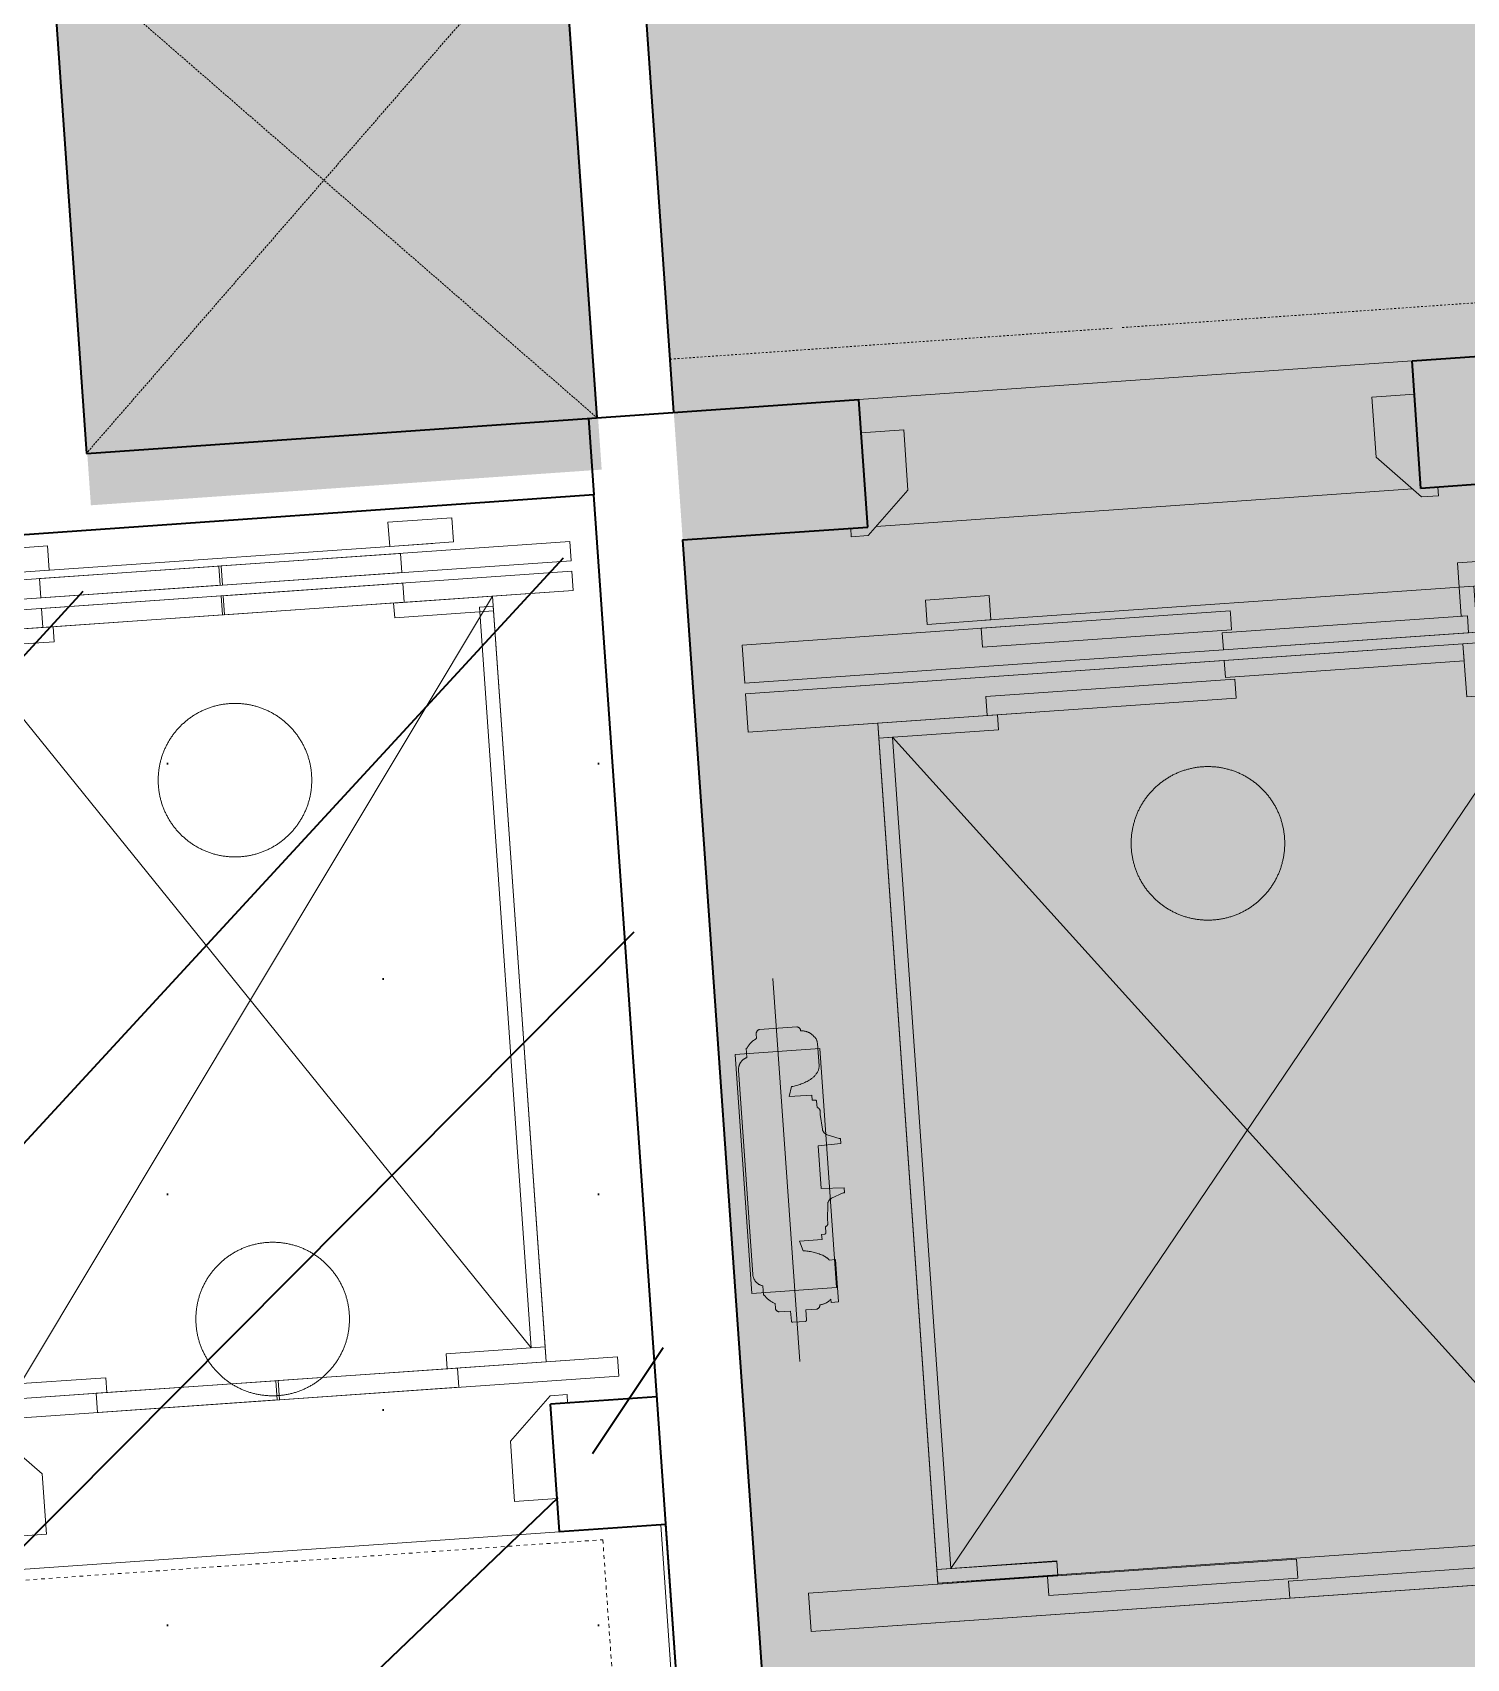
# Model space of a CAD drawing. Header units: millimetres. Extents: x 306 to 836129804, y -168137 to 818603917.
# Drawn here: x 834597578 to 834600940, y 818037832 to 818041644 of the extents above; entities that cross this region are included whole.
import ezdxf
from ezdxf.xclip import XClip

# ---------------------------------------------------------------- set-up
doc = ezdxf.new("R2010")
doc.units = ezdxf.units.MM
doc.header["$LTSCALE"] = 3
doc.header["$XCLIPFRAME"] = 0
for name, pattern in [('ACAD_ISO03W100', [30, 12, -18]), ('B0701', [2.34375, 1.5625, -0.78125]), ('Dash2', [6, 3, -3]), ('Dash4', [3, 1.5, -1.5])]:
    doc.linetypes.add(name, pattern=pattern)
for name, color, linetype in [('_ANCILIARY', 40, 'Continuous'), ('_ANCILIARY HATCH', 1, 'Continuous'), ('_SUBLEASE', 241, 'Continuous'), ('UAJ-90.5LAND', 251, 'Continuous')]:
    doc.layers.add(name, color=color, linetype=linetype)
for name, color, linetype, lineweight in [('A-AREA', 251, 'Continuous', 5), ('A-DETL', 251, 'Continuous', 13), ('A-DETL-GENF', 251, 'Continuous', 13), ('A-DETL-THIN', 251, 'Continuous', 13), ('A-DOOR', 251, 'Continuous', 5), ('A-FLOR', 251, 'Continuous', 13), ('Eva-New', 1, 'ACAD_ISO03W100', 18), ('Hatch (CARR)', 252, 'Continuous', 35), ('Hatch (LTC&CB)', 252, 'Continuous', 35), ('UAJ-21EXWA', 251, 'Continuous', 35), ('UAJ-23FLOR-y', 251, 'B0701', 9)]:
    doc.layers.add(name, color=color, linetype=linetype, lineweight=lineweight)
doc.layers.get('UAJ-90.5LAND').off()

# ---------------------------------------------------------------- blocks, each defined once
blk = doc.blocks.new('Lift Door - Lift Door-1300x2400mm-10530209-Plan_L000')
at = {"layer": 'A-DOOR', "lineweight": 18}
for p, q in [((-650.0000000000066, 170.0000000009712), (-690.0000000000097, 170.0000000009722)), ((-690.0000000000097, 170.0000000009722), (-690.0000000000098, 150.0000000009717)), ((-549.9786437626972, 69.97864376366162), (-650.0000000000066, 170.0000000009712)), ((649.9999999999914, 170.0000000009679), (549.9786437626811, 69.97864376365811)), ((689.9999999999944, 170.0000000009678), (649.9999999999914, 170.0000000009679)), ((689.9999999999944, 150.0000000009676), (689.9999999999944, 170.0000000009678)), ((-549.9786437626976, -71.42135623633799), (-549.9786437626972, 69.97864376366162)), ((549.9786437626811, 69.97864376365811), (549.9786437626807, -71.42135623634155)), ((-650.0000000000059, -71.4213562363377), (-549.9786437626976, -71.42135623633799)), ((549.9786437626807, -71.42135623634155), (649.9999999999892, -71.42135623634188))]:
    blk.add_line(p, q, dxfattribs=at)
blk = doc.blocks.new('Lift Door - Lift Door-1300x2100mm-17628162-Plan_L000')
at = {"layer": 'A-DOOR', "lineweight": 18}
for p, q in [((-650.0000000000066, 170.0000000009712), (-690.0000000000099, 170.0000000009722)), ((-690.0000000000099, 170.0000000009722), (-690.0000000000098, 150.0000000009717)), ((-549.9786437626973, 69.97864376366158), (-650.0000000000066, 170.0000000009712)), ((649.9999999999912, 170.0000000009679), (549.978643762681, 69.97864376365811)), ((689.9999999999944, 170.0000000009678), (649.9999999999912, 170.0000000009679)), ((689.9999999999944, 150.0000000009676), (689.9999999999944, 170.0000000009678)), ((-549.9786437626976, -71.42135623633801), (-549.9786437626973, 69.97864376366158)), ((549.978643762681, 69.97864376365811), (549.9786437626806, -71.42135623634155)), ((-650.0000000000061, -71.4213562363377), (-549.9786437626976, -71.42135623633801)), ((549.9786437626806, -71.42135623634155), (649.9999999999892, -71.42135623634188))]:
    blk.add_line(p, q, dxfattribs=at)
blk = doc.blocks.new('L32 LIFT - L32 LIFT-2953732-Plan_L000')
at = {"layer": 'A-DETL-GENF'}
for p, q in [((-294.6520984056468, 851.8784224740936), (-294.1385750430312, 853.7447168519354)), ((-294.1385750430312, 853.7447168519354), (-272.3985749142851, 853.7447168519354)), ((-288.5358503500592, 875.4184501907686), (-288.5358503500592, 676.4184568140529)), ((273.4641473816835, 875.4184501907686), (-288.5358503500592, 875.4184501907686)), ((-243.9556559502854, 875.4184562792099), (235.6839551289903, 875.4184562792099)), ((264.1268740040573, 853.7447101542466), (285.8668740135939, 853.7447101542466)), ((273.4641473816835, 676.4184568140529), (273.4641473816835, 875.4184501907686)), ((285.8668740135939, 853.7447101542466), (286.3803973314286, 851.8784153840519)), ((-335.9375172664173, 792.8684579507878), (-335.9375172664173, 819.6382874336988)), ((-326.346259563073, 827.9785474518882), (-315.348071015799, 827.9785474518882)), ((307.0763692489027, 827.978539733305), (318.0745554795621, 827.978539733305)), ((327.6703426658673, 819.6055685475488), (327.6703426658673, 732.0311356481064)), ((905.7708025086658, 821.9999896828166), (905.7708025086658, -822.0000097773038)), ((950.7707827850727, 821.9999896828166), (905.7708025086658, 821.9999896828166)), ((905.7707988046623, 821.9999904611146), (950.7708025086658, 821.9999904611146)), ((905.7707988046623, 632.500009791313), (905.7707988046623, 821.9999904611146)), ((950.7707827850727, -822.0000101979739), (950.7707827850727, 821.9999896828166)), ((950.7708025086658, 821.9999904611146), (950.7708025086658, -822.0000097773038)), ((975.7708010781542, 821.9999889622135), (975.7708010781542, -822.0000104979067)), ((1020.770780520096, 821.9999889622135), (975.7708010781542, 821.9999889622135)), ((1020.770780520096, -822.0000104979068), (1020.770780520096, 821.9999889622134)), ((-939.2292189775442, 800.000010569611), (-894.2291999010424, 800.000010569611)), ((-939.2292189775442, -799.9999904471055), (-939.2292189775442, 800.0000105696113)), ((-939.2292189775442, 800.000010569611), (-894.2291999010424, 800.000010569611)), ((-939.2292189775442, -799.9999904471055), (-939.2292189775442, 800.000010569611)), ((-894.2291999010424, 800.000010569611), (-894.2291999010424, -799.9999902086868)), ((-894.2292000202516, 800.000010569611), (-894.2292000202516, 632.500009791313)), ((-457.5358514268439, 775.9184587223903), (442.4641484539467, 775.9184587223903)), ((-362.4377541704401, 760.1284581201232), (-362.4377541704401, 789.868458105989)), ((-359.4377536348259, 792.8684579507878), (-335.9375172664173, 792.8684579507878)), ((-335.9271936386144, 757.128457778448), (-359.4377540872227, 757.128457778448)), ((-335.9271936386144, 731.9267562565219), (-335.9271936386144, 757.128457778448)), ((-174.095852064811, 761.0912761283736), (-197.1467508960781, 754.1203591800387)), ((-174.095852064811, 707.8484557167018), (-174.095852064811, 761.0912761283736)), ((165.8241482926262, 761.0912721694541), (165.8241482926262, 707.8484517873356)), ((188.8750475953997, 754.1203544296023), (165.8241482926262, 761.0912721694541)), ((-322.388607652057, 696.9184574586135), (-314.6419249174228, 696.9184574586135)), ((-322.388607652057, 679.4184562648804), (-322.388607652057, 696.9184574586135)), ((-222.8886074758465, 694.1059510196718), (-222.8886074758465, 679.4184562648804)), ((-161.6961660506934, 707.8484557167018), (-174.095852064811, 707.8484557167018)), ((-161.6961660506934, 700.8484556211633), (-161.6961660506934, 707.8484557167018)), ((-143.9939692502139, 697.8484555043229), (-158.6961660866855, 697.8484555043229)), ((-127.1358525822497, 691.3484553020705), (-136.1358525822477, 691.3484553020705)), ((-92.87561420375971, 688.8016787155406), (-127.1358525822467, 691.3484553020704)), ((-54.59958756588168, 701.3484532209707), (-56.13585310413106, 647.8484544502609)), ((46.32788311816977, 701.3484532209707), (-54.59958756588168, 701.3484532209707)), ((47.86414689586886, 647.8484529393623), (46.32788311816977, 701.3484532209707)), ((118.8641477753801, 691.3484521235448), (84.60390909736486, 688.8016767054711)), ((127.8641476377173, 691.3484521235448), (118.8641477753801, 691.3484521235448)), ((150.4244612930705, 697.8484519720907), (135.7222644801022, 697.8484519720907)), ((153.424461436547, 707.8484517873356), (153.424461436547, 700.8484519123767)), ((165.8241482926262, 707.8484517873356), (153.424461436547, 707.8484517873356)), ((285.1076368623054, 686.4050834710683), (232.8458896212854, 686.4050834710683)), ((-222.8886074758465, 679.4184562648804), (-322.388607652057, 679.4184562648804)), ((-288.5358503500592, 676.4184568140529), (273.4641473816835, 676.4184568140529)), ((-68.2283369466954, 650.8133901364911), (-78.6034334093777, 678.7581549942827)), ((-68.13585298492171, 647.8484544502609), (-68.2283369466954, 650.8133901364911)), ((59.95663104799419, 650.813388598615), (59.86414701507815, 647.8484529393623)), ((70.33172841961785, 678.7581532074547), (59.95663104799419, 650.813388598615)), ((-894.2292046999702, 632.500010148941), (-859.2292017913842, 632.500010148941)), ((-894.2292046999702, 400.0000096098253), (-894.2292046999702, 632.500010148941)), ((-894.2292000202516, 632.500009791313), (905.7707988046623, 632.500009791313)), ((905.7708025086658, 632.499992846747), (-859.2292141786163, -599.9999893090957)), ((-859.2292017913842, 632.500010148941), (-859.2292017913842, 600.0000092280743)), ((-859.2292017913842, 632.499990629841), (-859.2292017913842, 400.0000096098253)), ((881.7707984147497, 632.499990629841), (-859.2292017913843, 632.499990629841)), ((-56.13585310413106, 647.8484544502609), (-68.13585298492171, 647.8484544502609)), ((59.86414701507815, 647.8484529393623), (47.86414689586886, 647.8484529393623)), ((905.7707960152858, 632.4999904611144), (870.770798685453, 632.4999904611144)), ((870.770798685453, 632.4999904611144), (870.770798685453, 399.9999907618115)), ((881.7707984147497, 600.0000093714067), (881.7707984147497, 632.499990629841)), ((905.7707960152858, 399.9999907618115), (905.7707960152858, 632.4999904611144)), ((-859.2292017913842, 600.0000093714067), (881.7707984147496, 600.0000093714067)), ((905.7708025086658, -632.5000229632202), (-859.2292019966432, 600.0000093714067)), ((1038.770797814883, 549.9999880624146), (1038.770797814883, 399.9999887462617)), ((1095.770796015286, 549.9999880624146), (1038.770797814883, 549.9999880624146)), ((1095.770796015286, 399.9999887462617), (1095.770796015286, 549.9999880624146)), ((-939.2292094689045, 424.5000105696109), (-894.2292044060358, 424.5000105696109)), ((-939.2292094689045, 2.500009910522305), (-939.2292094689045, 424.5000105696109)), ((-894.2292044060358, 424.5000105696109), (-894.2292044060358, 2.500009910522305)), ((905.7707963092198, 424.4999896828168), (905.7707963092198, 2.499990222695881)), ((950.7707912463512, 424.4999896828168), (905.7707963092198, 424.4999896828168)), ((950.7707912463512, 2.499990222695881), (950.7707912463512, 424.4999896828168)), ((975.7707964284292, 424.4999888430044), (975.7707964284292, 2.499989382883693)), ((1020.770791246351, 424.4999888430044), (975.7707964284292, 424.4999888430044)), ((1020.770791246351, 2.499989382883693), (1020.770791246351, 424.4999888430044)), ((-859.2292017913842, 400.0000096098253), (-894.2292046999702, 400.0000096098253)), ((870.770798685453, 399.9999907618115), (905.7707960152858, 399.9999907618115)), ((1038.770785443124, -501.0829453948971), (1038.770785443124, 398.9170543666841)), ((1038.770797814883, 399.9999887462617), (1095.770796015286, 399.9999887462617)), ((-894.2292044060358, 2.500009910522305), (-939.2292094689045, 2.500009910522305)), ((905.7707963092198, 2.499990222695881), (950.7707912463512, 2.499990222695881)), ((975.7707964284292, 2.499989382883693), (1020.770791246351, 2.499989382883693)), ((-939.2292147109692, -2.499989549598262), (-894.229209409682, -2.499989549598262)), ((-939.2292147109692, -424.4999899702682), (-939.2292147109692, -2.499989549598262)), ((-894.229209409682, -2.499989549598262), (-894.229209409682, -424.4999899702682)), ((905.7707913055738, -2.500010197973986), (905.7707913055738, -424.5000097773038)), ((950.7707862427051, -2.500010197973986), (905.7707913055738, -2.500010197973986)), ((950.7707862427051, -424.5000097773038), (950.7707862427051, -2.500010197973986)), ((975.7707911863645, -2.500011037786444), (975.7707911863645, -424.5000106171163)), ((1020.770786123496, -2.500011037786444), (975.7707911863645, -2.500011037786444)), ((1020.770786123496, -424.5000106171163), (1020.770786123496, -2.500011037786444)), ((-894.2292170872023, -399.9999899702682), (-859.2292141786164, -399.9999899702682)), ((-894.2292170872023, -632.4999903901744), (-894.2292170872023, -399.9999899702682)), ((-859.2292141786164, -399.9999899702682), (-859.2292141786164, -632.4999903901744)), ((905.770783508844, -400.0000096580945), (870.7707865366392, -400.0000096580945)), ((870.7707865366392, -400.0000096580945), (870.7707865366392, -632.5000092381885)), ((905.770783508844, -632.5000092381885), (905.770783508844, -400.0000096580945)), ((1038.770786536639, -400.0000121760038), (1038.770786536639, -550.0000113729474)), ((1095.770784617833, -400.0000121760038), (1038.770786536639, -400.0000121760038)), ((1095.770784617833, -550.0000113729474), (1095.770784617833, -400.0000121760038)), ((-894.229209409682, -424.4999899702682), (-939.2292147109692, -424.4999899702682)), ((905.7707913055738, -424.5000097773038), (950.7707862427051, -424.5000097773038)), ((975.7707911863645, -424.5000106171163), (1020.770786123496, -424.5000106171163)), ((1038.770786536639, -550.0000113729474), (1095.770784617833, -550.0000113729474)), ((-859.2292165780802, -600.0000094893683), (-859.2292165780802, -632.4999907478024)), ((881.7707836280534, -600.0000094893683), (-859.2292165780801, -600.0000094893683)), ((881.7707836280534, -632.4999907478024), (881.7707836280534, -600.0000094893683)), ((-859.2292141786164, -632.4999903901744), (-894.2292170872023, -632.4999903901744)), ((-894.2292170872023, -632.5000096580945), (-894.2292170872023, -799.9999904471055)), ((905.7707827850727, -632.5000096580945), (-894.2292170872022, -632.5000096580945)), ((-859.2292165780802, -632.4999907478024), (881.7707836280532, -632.4999907478024)), ((870.7707865366392, -632.5000092381885), (905.770783508844, -632.5000092381885)), ((905.7707827850727, -822.0000101979739), (905.7707827850727, -632.5000096580945)), ((-894.2291999010424, -799.9999902086868), (-939.2292189775442, -799.9999902086868)), ((-894.2292170872023, -799.9999904471055), (-939.2292189775442, -799.9999904471055)), ((950.7707827850727, -822.0000101979739), (905.7707827850727, -822.0000101979739)), ((905.7708025086658, -822.0000097773038), (950.7708025086658, -822.0000097773038)), ((975.7708010781542, -822.0000104979068), (1020.770780520096, -822.0000104979068))]:
    blk.add_line(p, q, dxfattribs=at)
for centre, radius, start, end in [((-267.1843949333429, 807.1821850799853), 52.46168479216894, 121.5724609253754, 156.64602827801), ((-243.955655839356, 845.9184564151643), 29.49999986404568, 89.99999914658335, 164.615401506832), ((235.6839547227633, 845.9184509178605), 29.49999984537857, 15.3845968506126, 89.99999921101347), ((258.9126929150231, 807.182178896686), 52.4616845139534, 23.35397032558617, 58.42753767765797), ((-326.3462595292489, 818.2934679819753), 9.68507946991287, 89.99999918938825, 172.0184180322979), ((318.0745554778149, 818.2934603753548), 9.685079226001648, 7.786219468258115, 89.99999998966364), ((-359.4377536348259, 789.8684581296015), 2.999999821186203, 90.00000045096719, 180.0000004509672), ((-359.4377539915681, 760.1284581201232), 3.000000178872132, 180.0000000000005, 269.9999981731293), ((-326.3462583139646, 733.3432598823971), 9.685081528683178, 188.4100321370313, 269.9610882427844), ((-320.2962529210057, 766.5555584026886), 123.7757408731398, 332.2251066223681, 354.234019839244), ((312.0245492745884, 766.5555505186137), 123.7757402143277, 185.765978733612, 207.7748919452193), ((318.074554394389, 733.3432520347118), 9.685081412308291, 269.961042226047, 352.2137332526287), ((-280.6108273760767, 726.6054222783439), 45.83685820768749, 183.6865764750436, 210.9545680374276), ((-275.6676161790173, 735.9142513541318), 55.13319054547908, 216.617626038299, 225.0157883714891), ((-258.8293189612451, 735.9142508206638), 55.13319031514766, 310.6841641646194, 330.6322362177497), ((-158.6961661102396, 700.8484556211633), 2.999999940453529, 180.0000000000002, 270.0000004498499), ((-136.1358524635293, 699.3484553446882), 7.999999934641662, 190.806921800272, 269.9999991497419), ((-94.13585264672909, 671.848454696644), 17.00000016376563, 23.98220885528448, 85.74866809377528), ((85.86414741504439, 671.8484528914081), 16.9999999502077, 94.25133153629461, 156.0177907566212), ((127.8641476101994, 699.3484522023044), 8.000000078759937, 269.9999986216977, 349.1930759711573), ((150.4244612930705, 700.8484519123767), 2.99999994028596, 270.0000004488813, 0), ((250.5576156147043, 735.9142450185028), 55.13319085291153, 209.3677623194163, 238.4366949103344), ((233.2866535354307, 714.147087251602), 27.74550435293312, 245.3135467173506, 269.0897633707959), ((284.6668734945375, 714.1470860692269), 27.74550378894933, 270.9102355192703, 294.6864521724332), ((267.3959121584315, 735.914245146747), 55.13319095633788, 301.563303234148, 323.3824463286178), ((272.3372629822233, 726.5767971816188), 45.82374767061253, 329.077402206909, 356.3482225906878)]:
    blk.add_arc(centre, radius, start, end, dxfattribs=at)
blk = doc.blocks.new('L30-31 LIFT - L30-31 LIFT-2947187-Plan_L000')
at = {"layer": 'A-DETL-GENF'}
for p, q in [((-0.9999733003632827, 2394.000028457391), (-0.9999733003632827, 2304.000030150995)), ((150.0000252637806, 2394.000028457391), (-0.9999732920486905, 2394.000028457391)), ((-0.9999732920486905, 2394.000028457391), (-0.9999732920486905, 2304.000030150995)), ((150.0000252637806, 2394.000028330159), (-0.9999732920486905, 2394.000028330159)), ((150.0000264279611, 2394.000028567998), (711.0000267643677, 2394.000028567998)), ((150.0000264279611, 2354.000021712813), (150.0000264279611, 2394.000028567998)), ((150.0000252554664, 2269.000030981814), (150.0000252554664, 2394.000028457391)), ((150.0000252637806, 2269.000030981814), (150.0000252637806, 2394.000028457391)), ((1835.999991868939, 2394.000008065093), (150.000026850534, 2394.000008065093)), ((239.0000268962631, 2394.000027582841), (1835.99999295383, 2394.000027582841)), ((711.0000267643677, 2394.000028567998), (711.0000267643677, 2354.000021712813)), ((1835.99999295383, 2394.000027582841), (1835.99999295383, 2304.000008343959)), ((1835.999991868939, 2304.000008343959), (1835.999991868939, 2394.000008065093)), ((711.0000267643677, 2354.000021712813), (150.0000264279611, 2354.000021712813)), ((689.0000257085276, 2348.400022273971), (1274.500026283413, 2348.400022273971)), ((689.0000257085276, 2304.000015173488), (689.0000257085276, 2348.400022273971)), ((1274.500026283413, 2348.400022273971), (1274.500026283413, 2304.000015173488)), ((-63.49997440963464, 2304.000030261602), (-63.49997440963464, 2269.000030481872)), ((-0.9999732920486905, 2304.000030261602), (-63.49997452024058, 2304.000030261602)), ((-63.49997452024058, 2304.000030261602), (-63.49997452024058, 2269.000030481872)), ((-0.9999732920486905, 2304.000030150995), (-63.49997452024058, 2304.000030150995)), ((-33.49999851138997, 2301.500030675714), (1531.500025808683, 2301.500030675714)), ((-33.49999851138997, 189.9999779510576), (-33.49999851138997, 2301.500030675714)), ((1274.500026283413, 2304.000015173488), (689.0000257085276, 2304.000015173488)), ((1161.000025678926, 2304.000008343959), (1835.999991868939, 2304.000008343959)), ((1835.99999295383, 2304.000008343959), (1161.000025678926, 2304.000008343959)), ((1531.50002530874, 2304.000012228241), (1250.00002574128, 2304.000012228241)), ((1250.00002574128, 2304.000012228241), (1250.00002574128, 2269.000015441074)), ((1250.000025482371, 2270.250015793757), (1250.000025482371, 2302.7500156639)), ((1250.000025482371, 2302.7500156639), (1531.500025808683, 2301.500012142411)), ((1531.50002530874, 2269.000015441074), (1531.50002530874, 2304.000012228241)), ((1531.500025808683, 2301.500030675714), (1531.500025808683, 279.9999818966062)), ((1531.500025808683, 2301.500012142411), (1531.500025808683, 2269.000012155077)), ((-63.49997464040804, 2269.000030981814), (150.0000252637806, 2269.000030981814)), ((-63.49997464040804, 2269.000030981814), (150.0000252637806, 2269.000030981814)), ((-63.49997464040804, 2269.000030481872), (-63.49997464040804, 315.0000007798797)), ((-30.99999721218774, 2269.000030481872), (-63.49997464040804, 2269.000030481872)), ((-30.99999721218774, 315.0000007798798), (-30.99999721218774, 2269.000030481872)), ((-30.99999682723792, 315.0000007798798), (1499.000025249919, 2269.000012163391)), ((-30.99997515513911, 2269.000030981814), (1499.000002872898, 314.9999823341651)), ((1531.500025808683, 2269.000012155077), (1250.000025482371, 2270.250015793757)), ((1250.00002574128, 2269.000015441074), (1531.50002530874, 2269.000015441074)), ((1499.000025448639, 2269.000012163391), (1499.000025448639, 314.9999852474521)), ((1531.500002970837, 2269.000012163391), (1499.000025249919, 2269.000012163391)), ((1531.500002970837, 314.9999823341649), (1531.500002970837, 2269.000012163391)), ((1818.250100640452, 1760.499949106974), (1818.250100640452, 860.4999489392793)), ((1770.373547426439, 1640.857500621986), (1795.575249115165, 1640.857500621986)), ((1795.575249115165, 1640.857500621986), (1795.575249115165, 1664.36806110412)), ((1798.575249224755, 1667.368061134162), (1828.315249136213, 1667.368061134162)), ((1831.31524917451, 1664.36806080875), (1831.31524917451, 1640.867824336991)), ((1831.31524917451, 1640.867824336991), (1858.08507777178, 1640.867824336991)), ((1717.865247464496, 1627.318914853951), (1735.365248567102, 1627.318914853951)), ((1717.865247464496, 1527.818914618666), (1717.865247464496, 1627.318914853951)), ((1735.365248567102, 1627.318914853951), (1735.365248567102, 1619.57223216237)), ((1866.425338672049, 1631.276566533738), (1866.425338672049, 1620.278377901741)), ((1720.295248641104, 1593.466157329994), (1720.295248641104, 1031.466159507733)), ((1919.295241637751, 1593.466157329994), (1720.295248641104, 1593.466157329994)), ((1890.325213674298, 1599.582405532896), (1892.191508019957, 1599.068882148765)), ((1892.191508019957, 1599.068882148765), (1892.191508019957, 1577.32888191552)), ((1919.295241637751, 1031.466159507733), (1919.295241637751, 1593.466157329994)), ((1732.552742328318, 1527.818914618666), (1717.865247464496, 1527.818914618666)), ((1913.865247754897, 1548.885962729958), (1913.865247754897, 1069.24635228351)), ((1799.538067214614, 1479.02615910623), (1792.567150380989, 1502.077058194199)), ((1736.29524676648, 1448.92427631305), (1736.29524676648, 1463.62647317308)), ((1739.295247031292, 1466.626473091813), (1746.295246891591, 1466.626473091813)), ((1746.295246891591, 1479.02615910623), (1799.538067214614, 1479.02615910623)), ((1746.295246891591, 1466.626473091813), (1746.295246891591, 1479.02615910623)), ((1727.248470021397, 1397.805921361266), (1729.79524637228, 1432.066159777558)), ((1729.79524637228, 1432.066159777556), (1729.79524637228, 1441.066159449492)), ((1686.295245744213, 1373.066159886471), (1689.260181373189, 1373.158644052754)), ((1686.295245744213, 1361.06615979148), (1686.295245744213, 1373.066159886471)), ((1689.260181373189, 1373.158644052754), (1717.204946384069, 1383.533740761099)), ((1739.79524445292, 1359.529894935746), (1686.295245744213, 1361.06615979148)), ((1739.79524445292, 1258.602424350653), (1739.79524445292, 1359.529894935746)), ((1686.295244178548, 1257.066160063201), (1739.79524445292, 1258.602424350653)), ((1686.295244178548, 1245.066160070503), (1686.295244178548, 1257.066160063201)), ((1689.260179858982, 1244.97367617155), (1686.295244178548, 1245.066160070503)), ((1717.204944557611, 1234.598578713671), (1689.260179858982, 1244.97367617155)), ((1729.795243659759, 1186.06615941036), (1727.248467812708, 1220.326397944109)), ((1729.795243659759, 1177.066159258607), (1729.795243659759, 1186.06615941036)), ((1736.295243226019, 1154.505845737912), (1736.295243226019, 1169.208042586244)), ((1746.295242921301, 1151.505845784127), (1739.295243255894, 1151.505845784127)), ((1746.295242921301, 1139.106158820632), (1746.295242921301, 1151.505845784127)), ((1799.538063318753, 1139.106158820632), (1746.295242921301, 1139.106158820632)), ((1792.567145814286, 1116.055259386094), (1799.538063318753, 1139.106158820632)), ((1724.85187475664, 1019.822670255836), (1724.85187475664, 1072.084377095166)), ((1720.295248641104, 1031.466159507733), (1919.295241637751, 1031.466159507733)), ((1892.191501337209, 1040.803433165108), (1892.191501337209, 1019.063433090164)), ((1866.425331005623, 997.8539375757999), (1866.425331005623, 986.8557513923065)), ((1892.191501337209, 1019.063433090164), (1890.325206922849, 1018.549909625548)), ((1858.052359757382, 977.2599642969799), (1770.477927316786, 977.2599642969799)), ((-63.49999755752583, 315.0000007798798), (-30.99999721218774, 315.0000007798798)), ((-63.49999755752583, 280.0000000488844), (-63.49999755752583, 315.0000007798798)), ((-63.49999732675452, 315.0000007798798), (150.0000030614242, 315.0000007798798)), ((150.0000030614242, 315.0000007798798), (150.0000030614242, 189.9999982161229)), ((1250.000002610018, 314.9999852474521), (1531.50000297915, 314.9999852474521)), ((1250.000002610018, 279.999984969083), (1250.000002610018, 314.9999852474521)), ((1499.000002872898, 314.9999823341649), (1531.500002970837, 314.9999823341649)), ((1531.50000297915, 314.9999852474521), (1531.50000297915, 279.9999818966062)), ((-0.9999986346620151, 280.0000000488844), (-63.49999755752583, 280.0000000488844)), ((-0.9999986346620151, 189.9999982161229), (-0.9999986346620151, 280.0000000488844)), ((689.0000025606382, 279.999984969083), (689.0000025606382, 235.599991635272)), ((1274.50000213988, 279.999984969083), (689.0000025606382, 279.999984969083)), ((1835.999967730137, 279.9999779017166), (1161.000002531035, 279.9999779017166)), ((1531.50000297915, 279.9999818966062), (1250.000002610018, 279.9999818966062)), ((1274.50000213988, 235.599991635272), (1274.50000213988, 279.999984969083)), ((1531.500025808683, 279.9999818966062), (1835.999968712736, 279.9999818966062)), ((1835.999967730137, 189.9999970954218), (1835.999967730137, 279.9999779017166)), ((1835.999968712736, 279.9999818966062), (1835.999968712736, 189.9999779510576)), ((150.0000020244752, 229.9999917067302), (150.0000020244752, 189.9999982078097)), ((711.0000014134426, 229.9999917067302), (150.0000020244752, 229.9999917067302)), ((689.0000025606382, 235.599991635272), (1274.50000213988, 235.599991635272)), ((711.0000014134426, 189.9999982078097), (711.0000014134426, 229.9999917067302)), ((1835.999968712736, 189.9999779510576), (-33.4999985113901, 189.9999779510576)), ((150.0000030614242, 189.9999982161229), (-0.9999986346620151, 189.9999982161229)), ((114.9999999266502, 164.9999987087394), (1835.999967280061, 164.9999987087394)), ((114.9999999266502, 56.99998505636307), (114.9999999266502, 164.9999987087394)), ((115.0000013248123, 164.9999984338369), (115.0000013248123, 56.99999870541746)), ((135.0000008338029, 164.9999984338369), (115.0000013248123, 164.9999984338369)), ((135.0000008338029, 124.999998352062), (135.0000008338029, 164.9999984338369)), ((135.000001256376, 164.9999916131446), (135.000001256376, 124.9999984434771)), ((711.0000007703165, 164.9999916131446), (135.000001256376, 164.9999916131446)), ((150.0000020244752, 189.9999982078097), (711.0000014134426, 189.9999982078097)), ((239.0000014430461, 189.9999970954218), (1835.999967730137, 189.9999970954218)), ((711.0000007703165, 124.9999984434771), (711.0000007703165, 164.9999916131446)), ((1835.999967280061, 164.9999987087394), (1835.999967280061, 74.99997801609193)), ((135.0000008338029, 124.9999984434771), (711.0000007703165, 124.9999984434771)), ((149.9999992780427, 124.999998352062), (135.0000008338029, 124.999998352062)), ((149.9999992780427, 56.99999870541746), (149.9999992780427, 124.999998352062)), ((689.0000007579466, 119.399984748843), (689.0000007579466, 93.59999183710029)), ((1274.500000218271, 119.399984748843), (689.0000007579466, 119.399984748843)), ((1274.500000218271, 74.99999178841604), (1274.500000218271, 119.399984748843)), ((689.0000007579466, 93.59999183710029), (689.0000007579466, 80.99999172114889)), ((689.0000007579466, 80.99999172114889), (689.0000007579466, 74.99999178841604)), ((0, 56.99999870541746), (0, -5.075939668586216e-14)), ((115.0000013248123, 56.99999870541746), (0, 56.99999870541746)), ((149.9999992780427, 56.99999870541746), (115.0000013248123, 56.99999870541746)), ((115.0000013248123, 56.99999870541746), (149.9999992780427, 56.99999870541746)), ((1264.00000013477, 56.99998505636307), (114.9999999266502, 56.99998505636307)), ((149.9999992780427, -5.075939668586216e-14), (149.9999992780427, 56.99999870541746)), ((689.0000007579466, 74.99999178841604), (1274.500000218271, 74.99999178841604)), ((1835.999967280061, 74.99997801609193), (1161.000000234679, 74.99997801609193)), ((1249.999999889787, 56.99998347025936), (1249.999999889787, -1.477486106606918e-05)), ((1399.999999176142, 56.99998347025936), (1249.999999889787, 56.99998347025936)), ((1399.999999176142, -1.477486106606918e-05), (1399.999999176142, 56.99998347025936)), ((0, -5.075939668586216e-14), (149.9999992780427, -5.075939668586216e-14)), ((1249.999999889787, -1.477486106606918e-05), (1399.999999176142, -1.477486106606918e-05))]:
    blk.add_line(p, q, dxfattribs=at)
for centre, radius, start, end in [((1771.790050984136, 1631.276565220935), 9.68508159429109, 98.41003167193453, 179.9610865531803), ((1798.575249224755, 1664.36806110412), 3.000000030041065, 90, 180), ((1828.315249136213, 1664.36806080875), 3.000000038296548, 0, 90), ((1856.740259268368, 1631.276566533738), 9.685079403680371, 0, 82.0184236423372), ((1774.361042140577, 1580.59792241552), 55.13319088052557, 126.6176256811423, 135.015787237798), ((1765.052214105478, 1585.541134341982), 45.83685848478072, 93.68657744328215, 120.9545692358051), ((1845.628976545078, 1572.114702077346), 52.46168455771826, 31.57246106125502, 66.64602816004256), ((1884.365247719534, 1548.885962729958), 29.50000003536273, 0, 74.61540110750896), ((1774.361042471272, 1563.759626229552), 55.13319065626636, 220.6841640318458, 240.6322360849869), ((1805.002349009224, 1625.226559647166), 123.7757402443548, 242.2251068695353, 264.2340200864073), ((1737.795246680019, 1441.066159449492), 8.000000023871735, 100.806922211814, 180), ((1739.295247031292, 1463.626473252621), 2.999999839192016, 90, 180.0000015191121), ((1710.295246251276, 1399.066159799899), 16.99999991535351, 293.9822086196525, 355.7486680461906), ((1710.295243858643, 1219.066159745437), 17.00000008100218, 4.251331101325815, 66.01778954020236), ((1737.795243578043, 1177.066159258607), 7.999999918283477, 180, 259.1930744467188), ((1739.295243255894, 1154.505845737912), 3.0000000298744, 180, 269.9999999999996), ((1805.002341901814, 992.9057575883577), 123.7757403321259, 95.7659787274162, 117.7748919390312), ((1752.593878440768, 1071.643652876984), 27.74550425288136, 155.3135453724383, 179.0898453519009), ((1774.361036485889, 1054.372691761915), 55.13319056391758, 119.3677626401643, 148.436695231065), ((1884.365242015156, 1069.246352665183), 29.50000007904692, 285.3845968983026, 359.9999992587037), ((1752.593877837043, 1020.263433923549), 27.74550427589705, 180.910236122772, 204.6864527758727), ((1774.361036253775, 1037.53439441177), 55.13319046792215, 211.5633030837107, 233.3824461781817), ((1765.023588265185, 1032.593044085068), 45.82374758462021, 239.0774024319646, 266.3482228157461), ((1845.628970092952, 1046.017614397454), 52.46168499191372, 293.3539701906645, 328.4275375427366), ((1771.790043515701, 986.8557528083718), 9.68508162458209, 179.9610425884602, 262.2137345450254), ((1856.74025162438, 986.8557513923065), 9.685079128821144, 277.7862193128557, 0)]:
    blk.add_arc(centre, radius, start, end, dxfattribs=at)
blk = doc.blocks.new('p32 uns')
at = {"layer": 'A-AREA', "linetype": 'Dash4'}
for p, q in [((476513.2424114943, -270111.5422613621), (478682.589646101, -269959.8467252254)), ((475452.9266015291, -270185.6867655516), (476494.3090296984, -270112.866212368))]:
    blk.add_line(p, q, dxfattribs=at)
at = {"layer": 'A-DETL', "linetype": 'Dash2'}
blk.add_lwpolyline([(473903.9360101223, -274554.7650465965), (473799.301299572, -273058.4189711809), (475295.6473748684, -272953.7842606306), (475400.2820855379, -274450.1303360462)], close=True, dxfattribs=at)
at = {"layer": 'A-DETL-THIN'}
for centre, radius in [((474433.3428936005, -271172.8345023394), 180), ((476714.0593384504, -271320.9971833229), 180), ((474521.696262002, -272436.3465368748), 180.0000000001164)]:
    blk.add_circle(centre, radius, dxfattribs=at)
at = {"layer": 'A-FLOR', "lineweight": 5}
for p, q in [((477192.419788003, -270189.3547898531), (475895.5865226984, -270280.0382057428)), ((475936.46474576, -270577.9122914076), (477193.3954491615, -270490.0191344023)), ((473897.2759045362, -273026.1226315498), (475194.10916996, -272935.4392156601)), ((475431.4302836657, -272918.8441067934), (475661.2778646946, -276205.8176524639))]:
    blk.add_line(p, q, dxfattribs=at)
at = {"layer": 'UAJ-21EXWA'}
for p, q in [((475220.2887616158, -266858.8106579781), (475461.646160841, -270310.3822718859)), ((475282.0846318007, -270322.9384371042), (475198.3768632412, -269125.8615767956)), ((474001.3000029325, -269209.569345355), (474085.007771492, -270406.6462056637)), ((477192.419788003, -270189.3547898531), (478160.0569167137, -270121.6910103559)), ((477213.346730113, -270488.6240049601), (477192.419788003, -270189.3547898531)), ((474085.007771492, -270406.6462056637), (475895.5865226984, -270280.0382057428)), ((475916.5134648085, -270579.3074208498), (475895.5865226984, -270280.0382057428)), ((475262.1333507299, -270324.3335665464), (475274.6895160675, -270503.8950955868)), ((478180.9838588238, -270420.9602254629), (477213.346730113, -270488.6240049601)), ((475274.6895160675, -270503.8950955868), (473459.1229445934, -270630.8518778086)), ((475488.8418904543, -273566.4167299271), (475274.6895160675, -270503.8950955868)), ((475482.573102951, -270609.6514868736), (475916.5134648085, -270579.3074208498)), ((475482.573102951, -270609.6514868736), (475674.4034056664, -273352.9526251554)), ((475422.5732403994, -272618.7308821678), (475173.18222785, -272636.1700006723)), ((475194.10916996, -272935.4392156601), (475173.18222785, -272636.1700006723)), ((475443.5001825094, -272918.0000972748), (475194.10916996, -272935.4392156601)), ((475488.8418904543, -273566.4167299271), (475443.5001825094, -272918.0000972748))]:
    blk.add_line(p, q, dxfattribs=at)
at = {"layer": 'UAJ-23FLOR-y'}
for p, q in [((475198.3768632412, -269125.8615767956), (474085.007771492, -270406.6462056637)), ((474001.3000029325, -269209.569345355), (475282.0846318007, -270322.9384371042))]:
    blk.add_line(p, q, dxfattribs=at)
at = {"layer": 'A-DETL-GENF'}
for name, p, rotation in [('L32 LIFT - L32 LIFT-2953732-Plan_L000', (474469.4293407202, -271688.8947401047), 93.99999999999999), ('L30-31 LIFT - L30-31 LIFT-2947187-Plan_L000', (477448.2945475578, -270653.0193815231), 183.9999999999999)]:
    blk.add_blockref(name, p, dxfattribs=dict(at, rotation=rotation))
at = {"layer": 'A-DOOR'}
for name, p, rotation in [('Lift Door - Lift Door-1300x2400mm-10530209-Plan_L000', (476554.4666264057, -270384.3311053514), 183.9999999999999), ('Lift Door - Lift Door-1300x2100mm-17628162-Plan_L000', (474535.2290661335, -272831.1463160515), 4.000000000000001)]:
    blk.add_blockref(name, p, dxfattribs=dict(at, rotation=rotation))
blk = doc.blocks.new('GBP-P32-L00')
at = {"layer": 'UAJ-90.5LAND'}
blk.add_blockref('p32 uns', (834123619.6366563, 818311064.1160116), dxfattribs=at)

msp = doc.modelspace()

# ---------------------------------------------------------------- hatches: boundary and pattern name
at = {"layer": '_ANCILIARY'}
h = msp.add_hatch(color=256, dxfattribs=at)
h.dxf.hatch_style = 1
edge = h.paths.add_edge_path(flags=16)
edge.add_line((834589698.2311926, 818000195.5443645), (834585687.4764702, 818056299.0110068))
edge.add_line((834585687.4764702, 818056299.0110068), (834612518.7989925, 818058232.7219915))
edge.add_arc((834612484.7357092, 818056534.6453927), 1698.418217914475, 9.502723926168073, 88.8508052879634, ccw=False)
edge.add_line((834614159.8478141, 818056815.0448909), (834618401.0798162, 817996164.9822797))
edge.add_line((834618401.0798162, 817996164.9822797), (834594768.6555227, 817994584.3835236))
edge.add_line((834594768.6555227, 817994584.3835236), (834594327.6929266, 817995204.8349223))
edge.add_line((834594327.6929266, 817995204.8349223), (834589698.2311926, 818000195.5443645))
edge = h.paths.add_edge_path()
edge.add_line((834619909.6823385, 817993768.7649117), (834615191.6236249, 818061235.0189149))
edge.add_arc((834615186.6358066, 818061234.6701063), 4.999999946729716, 4.000301895800094, 94.01408611669542)
edge.add_line((834615186.285798, 818061239.6578406), (834582994.9307241, 818058981.1489481))
edge.add_line((834582994.9307241, 818058981.1489481), (834582980.2353642, 818058973.700369))
edge.add_line((834582980.2353642, 818058973.700369), (834587435.9467293, 817995536.5482974))
edge.add_line((834587435.9467293, 817995536.5482974), (834589273.49395, 817995667.4350014))
edge.add_line((834589273.49395, 817995667.4350014), (834590438.9627452, 817991708.7167664))
edge.add_line((834590438.9627452, 817991708.7167664), (834619905.0431669, 817993763.4282737))
edge.add_arc((834619904.6945201, 817993768.4161034), 4.999999953192322, 273.9984422827354, 364.0002978076708)
at = {"layer": '_ANCILIARY HATCH'}
h = msp.add_hatch(dxfattribs=at)
h.set_pattern_fill('CORK', color=256, scale=250, angle=3.998908350218276)
h.set_pattern_definition([(3.998908350218276, (0, 0), (-55.35411463791137, 791.8175196929233), []), (138.9989083502183, (423.5858171654173, -368.2317025275059), (-1472.92744632587, -1694.344000516116), [1122.5325, -1122.5325]), (138.9989083502183, (621.5401970886481, -354.3931738680281), (-1472.92744632587, -1694.344000516116), [1122.5325, -1122.5325]), (138.9989083502183, (819.494577011879, -340.5546452085503), (-1472.92744632587, -1694.344000516116), [1122.5325, -1122.5325])])
edge = h.paths.add_edge_path(flags=16)
edge.add_line((834589618.1268094, 818000118.7715201), (834585687.4764702, 818056299.0110068))
edge.add_line((834585687.4764702, 818056299.0110068), (834612518.7989925, 818058232.7219915))
edge.add_arc((834612494.2285203, 818056545.6339079), 1687.266994288412, 9.187916495490526, 89.16561271843813, ccw=False)
edge.add_line((834614159.8478141, 818056815.0448909), (834618401.0798162, 817996164.9822797))
edge.add_line((834618401.0798162, 817996164.9822797), (834594688.5511395, 817994507.6106793))
edge.add_line((834594688.5511395, 817994507.6106793), (834589618.1268094, 818000118.7715201))
edge = h.paths.add_edge_path()
edge.add_line((834619909.6823385, 817993768.7649117), (834615191.6236249, 818061235.0189149))
edge.add_arc((834615186.6358066, 818061234.6701063), 4.999999946729716, 4.000301895800094, 94.01408611669542)
edge.add_line((834615186.285798, 818061239.6578406), (834582996.3395478, 818058974.7334945))
edge.add_line((834582996.3395478, 818058974.7334945), (834587435.9467293, 817995536.5482974))
edge.add_line((834587435.9467293, 817995536.5482974), (834589273.49395, 817995667.4350014))
edge.add_line((834589273.49395, 817995667.4350014), (834590438.9627452, 817991708.7167664))
edge.add_line((834590438.9627452, 817991708.7167664), (834619905.0431669, 817993763.4282737))
edge.add_arc((834619904.6945201, 817993768.4161034), 4.999999953192322, 273.9984422827354, 364.0002978076708)
at = {"layer": '_SUBLEASE'}
h = msp.add_hatch(color=256, dxfattribs=at)
h.dxf.hatch_style = 1
h.paths.add_polyline_path([(834589693.255012, 818043565.8906276), (834597284.0053263, 818044096.6875974), (834597429.0987921, 818042021.754373), (834598985.2987102, 818042130.574472), (834598840.2052448, 818044205.5076965), (834610877.2425008, 818045047.2193372), (834612740.4379145, 818018402.2835546), (834612538.431196, 818018388.1578686), (834613248.1764362, 818008553.7109756), (834612849.1508187, 818008525.8083863), (834613468.582139, 817999667.5277658), (834612902.884826, 817998947.3282324), (834605436.7164863, 817998425.242883), (834591456.5503381, 818002394.8372881), (834590958.2342087, 818002359.9916297), (834588285.2707334, 818040610.4753664), (834588682.5340629, 818040638.2547245), (834588532.5576444, 818042783.0174327)], flags=16)
edge = h.paths.add_edge_path()
edge.add_line((834612518.7989925, 818058232.7219915), (834585687.4764702, 818056299.0110068))
edge.add_line((834585687.4764702, 818056299.0110068), (834585852.1374886, 818053900.0703667))
edge.add_line((834585852.1374886, 818053900.0703667), (834587596.3541589, 818054022.0954322))
edge.add_line((834587596.3541589, 818054022.0954322), (834587784.2116382, 818051304.0034543))
edge.add_line((834587784.2116382, 818051304.0034543), (834588882.182013, 818050416.9104503))
edge.add_line((834588882.182013, 818050416.9104503), (834591283.6295674, 818050586.5250793))
edge.add_line((834591283.6295674, 818050586.5250793), (834591385.947621, 818049130.1147605))
edge.add_line((834591385.947621, 818049130.1147605), (834586217.4788146, 818048767.0112727))
edge.add_line((834586217.4788146, 818048767.0112727), (834589617.9183701, 818000118.9890046))
edge.add_line((834589617.9183701, 818000118.9890046), (834594327.6929266, 817995204.8349223))
edge.add_arc((834593644.1141815, 817994409.5863439), 1048.665915476767, 4.359033634245577, 49.31834761910159, ccw=False)
edge.add_line((834594689.7466749, 817994489.2913691), (834617241.2870332, 817996068.5256392))
edge.add_line((834617241.2870332, 817996068.5256392), (834612865.2039542, 818058186.5743445))
edge.add_arc((834612384.1417316, 818055898.7146978), 2337.888497108082, 78.12554973430233, 86.69806107315839)
at = {"layer": 'Eva-New', "linetype": 'Continuous', "ltscale": 0.01}
h = msp.add_hatch(dxfattribs=at)
h.set_pattern_fill('ANSI31', color=8, scale=350, angle=4)
h.set_pattern_definition([(49, (0, 0), (-838.6710210225554, 729.0455959657013), [])])
edge = h.paths.add_edge_path()
edge.add_arc((834611513.5385946, 818068145.3264505), 14099.99999968531, 55.19002574308559, 154.5596091027724)
edge.add_line((834598780.7776825, 818074202.2893481), (834595240.3911003, 818066761.4558462))
edge.add_arc((834589822.417787, 818069339.3552195), 6000.000000233124, 273.9989064334658, 334.5546563119141, ccw=False)
edge.add_line((834590240.8423903, 818063353.9629304), (834585554.5350056, 818063026.3542768))
edge.add_arc((834584989.6617913, 818071106.6338656), 8099.999998867221, 264.220048196886, 273.9989064322582, ccw=False)
edge.add_line((834584173.925572, 818063047.8142), (834580415.7397891, 818063428.2282544))
edge.add_arc((834579106.5335116, 818050494.3201492), 12999.99999816069, 84.2200481985661, 93.99077919798958)
edge.add_line((834578201.7864021, 818063462.7985727), (834574221.9197499, 818063185.1428037))
edge.add_arc((834573731.4752913, 818070170.6889209), 7002.741628984699, 184.518270925359, 274.0160585979712, ccw=False)
edge.add_arc((834553791.0620614, 818068592.8452796), 13000.0000005708, 4.527501078735133, 25.16518805878682)
edge.add_line((834565557.174624, 818074120.828201), (834563375.7160238, 818078763.9842684))
edge.add_arc((834569692.9588658, 818081779.3520507), 6999.999999030279, 186.261998653722, 205.5162346975632, ccw=False)
edge.add_line((834562734.724241, 818081015.8267443), (834561851.4163579, 818093822.5155479))
edge.add_arc((834568795.7761757, 818094576.8707228), 6985.211880096444, 103.79340942041148, 186.1996435070692, ccw=False)
edge.add_line((834567130.3497419, 818101360.6410463), (834607738.9713905, 818104323.6446342))
edge.add_arc((834606780.3295362, 818117304.0183489), 13015.72495013958, 274.223807264846, 392.8596289379157)
edge.add_arc((834623587.3262396, 818128173.8785237), 6999.999999836902, 183.9989136523716, 212.9539425140163, ccw=False)
edge.add_line((834616604.3686309, 818127685.7156067), (834614554.4666462, 818157541.1841724))
edge.add_line((834614554.4666462, 818157541.1841724), (834608569.0701823, 818157122.7809477))
edge.add_line((834608569.0701823, 818157122.7809477), (834610618.9763948, 818127267.2902491))
edge.add_arc((834623587.3262378, 818128173.8785231), 12999.99999806346, 183.9989136508734, 212.8579348742854)
edge.add_arc((834606785.1724918, 818117301.6086594), 7012.974383020965, -85.87050168941721, 32.994913872568816, ccw=False)
edge.add_line((834607290.1835088, 818110306.8410742), (834542916.4285616, 818105772.5570611))
edge.add_line((834542916.4285616, 818105772.5570611), (834543332.168679, 818099784.931535))
edge.add_line((834543332.168679, 818099784.931535), (834548339.9487058, 818100139.6961751))
edge.add_arc((834548849.6206386, 818093135.5706489), 7022.644791367745, 1.917894415990986, 94.16192873604791, ccw=False)
edge.add_line((834555868.3314306, 818093370.5997602), (834556822.6031799, 818079614.5109141))
edge.add_arc((834565030.3921052, 818080333.9384184), 8239.258156901009, 185.0092761133849, 211.2767633085009)
edge.add_line((834557988.549832, 818076056.3418531), (834560014.6381451, 818071842.7746612))
edge.add_arc((834553704.8687762, 818068780.019501), 7013.81912084653, -83.41200971856142, 25.89188562423311, ccw=False)
edge.add_line((834554509.5567249, 818061812.5137804), (834511331.2743995, 818058806.1397856))
edge.add_arc((834510845.0625758, 818065789.233517), 6999.999999933733, 141.8798806352492, 273.9829049167347, ccw=False)
edge.add_arc((834495100.3448526, 818078140.8887452), 13011.48484009153, 321.889271565979, 363.9966433354928)
edge.add_line((834508080.187521, 818079047.7636253), (834507303.147802, 818090245.0026575))
edge.add_arc((834514286.1054543, 818090733.1649512), 6999.999999943095, 94.21783473311712, 183.9989085377374, ccw=False)
edge.add_line((834513771.2650272, 818097714.206373), (834514324.2611847, 818097754.9889383))
edge.add_line((834514324.2611847, 818097754.9889383), (834515094.2032907, 818097812.2750338))
edge.add_arc((834515888.7804214, 818090839.1162039), 7018.283043878132, 4.391191596629085, 96.50069787772958, ccw=False)
edge.add_line((834522886.4615402, 818091376.4762715), (834523318.1003574, 818085091.4654405))
edge.add_line((834523318.1003574, 818085091.4654405), (834529307.3396509, 818085510.1591995))
edge.add_line((834529307.3396509, 818085510.1591995), (834528870.5492542, 818091758.2633296))
edge.add_arc((834535853.5069062, 818092246.4256233), 6999.999999586337, 93.99890853307471, 183.9989085379415, ccw=False)
edge.add_line((834535365.3446131, 818099229.3832753), (834540639.8020831, 818099596.5330453))
edge.add_line((834540639.8020831, 818099596.5330453), (834540220.7704337, 818105616.323317))
edge.add_line((834540220.7704337, 818105616.323317), (834513376.0995728, 818103738.6078113))
edge.add_arc((834514284.2614373, 818090770.3680685), 13000.00000003277, 94.00586599802176, 183.991117880833)
edge.add_line((834501315.7883602, 818089865.5443004), (834502093.999344, 818078618.6765761))
edge.add_arc((834495110.6965383, 818078135.4768907), 7000.000000828009, -66.13857842422561, 3.9581909098961887, ccw=False)
edge.add_arc((834495110.6965395, 818078135.4768903), 6999.999999981786, 273.99870041279297, 293.8614215680351, ccw=False)
edge.add_line((834495598.8334678, 818071152.5174648), (834484038.0252761, 818070344.3705096))
edge.add_arc((834484944.5652856, 818057376.0172908), 12999.99999985473, 3.998699986240524, 93.99870041178127, ccw=False)
edge.add_line((834497912.918511, 818058282.557204), (834498850.7850932, 818044866.0656179))
edge.add_arc((834505832.5325971, 818045382.0451274), 7000.788031506466, 153.5175844556254, 184.2267069343446, ccw=False)
edge.add_arc((834505831.7802428, 818045382.3021698), 7000.000000506094, 93.9907792036035, 153.5167215738451, ccw=False)
edge.add_line((834505344.6087215, 818052365.3290147), (834578107.7560652, 818057441.656797))
edge.add_arc((834579012.5031768, 818044473.1783768), 12999.99999509848, 84.22004763743712, 93.99077920788699, ccw=False)
edge.add_line((834580321.7095807, 818057407.0864662), (834583663.296837, 818057068.8416442))
edge.add_arc((834584972.5032473, 818070002.7497832), 13000.00004509936, 264.2200476312211, 273.9989064308502)
edge.add_line((834585879.0898904, 818057034.399779), (834609493.5669917, 818058685.2319609))
edge.add_arc((834609981.7373167, 818051702.1557314), 7000.118848462731, -19.364931974248975, 93.99890643048622, ccw=False)
edge.add_arc((834628850.3650681, 818045070.4409646), 13000.00000042529, 160.6350680240969, 183.9989064535735)
edge.add_line((834615882.0151088, 818044163.8543195), (834619634.348526, 817990488.2644923))
edge.add_arc((834610656.2600935, 817989860.627584), 8999.999999519287, -86.01194112060227, 3.998906454734822, ccw=False)
edge.add_line((834611282.1972058, 817980882.4204844), (834602812.2813497, 817980291.9201078))
edge.add_line((834602812.2813497, 817980291.9201078), (834603230.7061716, 817974306.527834))
edge.add_line((834603230.7061716, 817974306.527834), (834611717.6719617, 817974898.2168859))
edge.add_arc((834612343.6090722, 817965920.0097858), 8999.999999977357, 3.8734655887747067, 93.98805886777768, ccw=False)
edge.add_line((834621323.0501077, 817966527.9889727), (834621688.4984579, 817961112.7419763))
edge.add_line((834621688.4984579, 817961112.7419763), (834627673.3989117, 817961529.9934386))
edge.add_line((834627673.3989117, 817961529.9934386), (834621867.801321, 818044576.6440177))
edge.add_arc((834628850.6858916, 818045064.8011855), 6999.926738671702, 160.627157224399, 183.9989083996896, ccw=False)
edge.add_arc((834609980.9204334, 818051699.8431354), 13002.36888268257, 340.6271572335476, 454.0111039654658)
edge.add_line((834609071.4073162, 818064670.3628802), (834607456.5171404, 818064557.3573512))
edge.add_arc((834607170.3486158, 818068550.9500543), 4003.832551789663, 155.6211224779758, 274.0986331619272, ccw=False)
edge.add_line((834603523.5142193, 818070203.6066998), (834604195.8682836, 818071618.3222857))
edge.add_arc((834611513.5386757, 818068145.3264558), 8100.000000027051, 54.14039305783359, 154.6107958035704, ccw=False)
edge.add_arc((834623873.9558088, 818085245.9413723), 13000.02232763516, 234.1403928659832, 234.163197705768)
edge.add_line((834616262.7220054, 818074706.9802988), (834619562.6153525, 818079722.129262))
at = {"layer": 'Hatch (CARR)'}
h = msp.add_hatch(dxfattribs=at)
h.set_pattern_fill('SACNCR', color=130, scale=300, style=0)
h.set_pattern_definition([(45, (0, 0), (-505.13940681014, 505.13940681014), []), (45, (505.14, 0), (-505.13940681014, 505.13940681014), [0, -714.375])])
h.paths.add_polyline_path([(834588905.2718109, 818034338.4763274), (834588898.7205294, 818034446.2540278), (834588719.1587617, 818034433.701283), (834588604.091935, 818036079.6841582), (834588783.6537035, 818036092.2369031), (834588773.1930829, 818036241.8717086), (834593656.2756125, 818036583.236626), (834593672.6639179, 818036348.8087635), (834593852.225686, 818036361.3615081), (834593629.4144686, 818039548.5828937), (834595175.6408061, 818039656.6759727), (834595408.2152693, 818036329.795434), (834597178.8938172, 818036453.5794438), (834597187.9596882, 818036323.895944), (834597367.5214561, 818036336.4486885), (834597258.3823152, 818037897.6385072), (834597527.7249677, 818037916.4676242), (834597506.8037264, 818038215.7372378), (834597257.4123818, 818038198.3028703), (834597110.9636942, 818040293.190166), (834598926.532684, 818040420.1123621), (834599072.9813722, 818038325.2250663), (834598803.6387193, 818038306.3959492), (834598824.5599606, 818038007.1263357), (834599093.902613, 818038025.9554526), (834599323.6875777, 818034738.9775288), (834597488.1672797, 818034610.6605834), (834597479.1014086, 818034740.3440826), (834597299.5396403, 818034727.7913382), (834597308.6055113, 818034598.1078385), (834590174.0638638, 818034099.312055), (834590150.2793456, 818034425.4752948)])
at = {"layer": 'Hatch (LTC&CB)', "transparency": 33554687}
h = msp.add_hatch(color=256, dxfattribs=at)
h.dxf.hatch_style = 1
h.paths.add_polyline_path([(834610877.2424995, 818045047.2193385), (834598840.2052435, 818044205.5076978), (834599505.3332207, 818034693.7344787), (834602462.830803, 818034900.3600805), (834602660.4897971, 818032073.704771), (834601164.6889832, 818031244.5688407), (834601336.8892796, 818028781.9141434), (834604653.7897465, 818029013.8544184), (834604965.6372421, 818024554.186179), (834607537.409123, 818024733.4903021), (834607520.2330012, 818024979.1533873), (834608085.9854139, 818025018.7146498), (834608056.3573203, 818025442.4145215), (834608955.752479, 818025505.397745), (834609044.691983, 818024233.5035795), (834609712.0408952, 818024280.3519382), (834609590.901803, 818025881.7613238), (834612195.528243, 818026063.894547)])
at = {"layer": 'Hatch (LTC&CB)'}
h = msp.add_hatch(color=256, dxfattribs=at)
h.dxf.hatch_style = 1
h.paths.add_polyline_path([(834598912.5851899, 818040619.6254377), (834597715.5067351, 818040535.9404736), (834597623.3113109, 818041854.7241746), (834598820.3897656, 818041938.4091388)])
h = msp.add_hatch(color=256, dxfattribs=at)
h.dxf.hatch_style = 1
h.paths.add_polyline_path([(834598912.305363, 818040619.4230949), (834597715.2269082, 818040535.7381307), (834597631.541944, 818041732.8165854), (834598828.6203988, 818041816.5015496)])

# ---------------------------------------------------------------- block references
ref = msp.add_blockref('GBP-P32-L00', (0.003082275390625, -0.04408204555511475), dxfattribs=at)
XClip(ref).set_block_clipping_path([(834584093.892806, 818043064.0358013), (834582840.9002086, 818057304.8300507), (834606839.8282676, 818059135.0800325), (834616411.1617992, 818059804.18965), (834621698.814561, 817983619.2012264), (834592783.8532866, 817981454.8174279), (834593965.1606803, 817975736.7136446), (834590918.9048864, 817979266.0163008), (834589318.0556709, 817987259.1379421), (834588974.9617476, 817989748.3735298), (834587823.4821799, 817989701.579548), (834587362.0723312, 818001496.6813973), (834585850.4212221, 818017925.3879008)])

doc.saveas('drawing.dxf')
